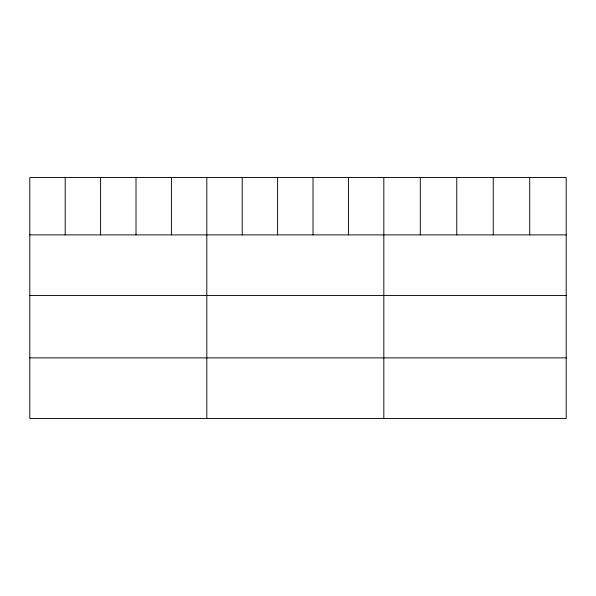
<?xml version="1.0" encoding="UTF-8"?>
<svg xmlns="http://www.w3.org/2000/svg" width="596" height="596" viewBox="0 0 596 596"><rect width="100%" height="100%" fill="white"/><g stroke="black" fill="none" stroke-linecap="round" stroke-linejoin="round"><path stroke-width="0.89" d="M566.2 234.891L566.2 418.452L29.8 418.452L29.8 177.548L566.2 177.548L566.2 234.891L29.8 234.891M29.8 295.467L566.2 295.467M29.8 357.876L566.2 357.876M529.725 177.548L529.725 234.891M493.25 177.548L493.25 234.891M456.774 177.548L456.774 234.891M420.299 177.548L420.299 234.891M383.824 177.548L383.824 418.452M348.422 177.548L348.422 234.891M313.019 177.548L313.019 234.891M277.617 177.548L277.617 234.891M242.214 177.548L242.214 234.891M206.812 177.548L206.812 418.452M171.41 177.548L171.41 234.891M136.007 177.548L136.007 234.891M100.605 177.548L100.605 234.891M65.202 177.548L65.202 234.891"/></g></svg>
